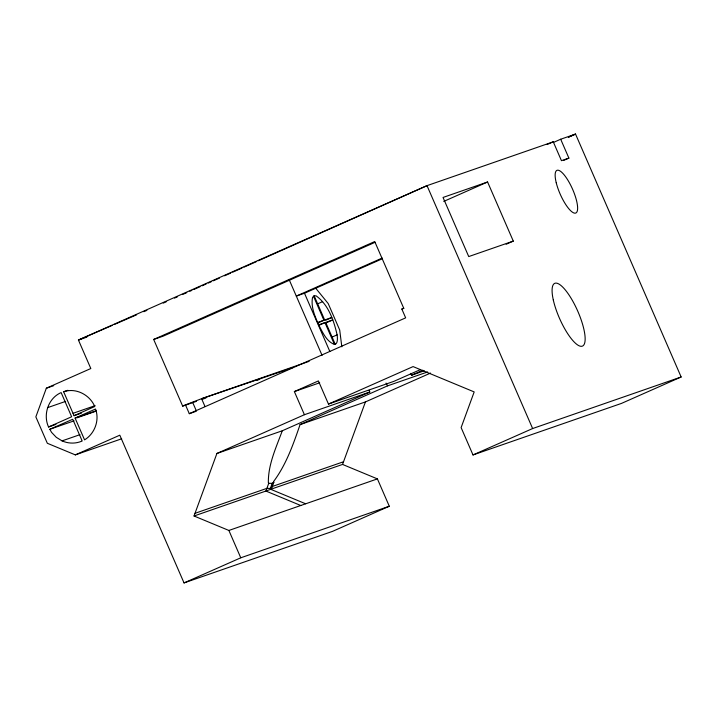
<?xml version="1.0" encoding="UTF-8"?>
<svg xmlns="http://www.w3.org/2000/svg" width="717" height="717" viewBox="0 0 717 717"><rect width="100%" height="100%" fill="white"/><g stroke="black" fill="none" stroke-linecap="round" stroke-linejoin="round"><path stroke-width="1.08" d="M427.637 371.944L387.574 385.845L300.065 424.607C293.271 444.379 286.164 464.768 273.509 481.636L273.849 482.2L271.994 487.255L270.354 488.42L266.894 488.358L195.015 513.309M343.533 461.748L271.653 486.7L270.712 489.299L265.908 491.046L194.029 515.998L216.91 453.467L304.42 414.713L369.784 392.02L369.13 390.263M553.542 142.396L560.685 139.232L568.886 158.099L561.456 160.68L553.255 141.814L427.018 185.649L78.422 340.028L90.817 368.529L46.336 388.22L35.85 416.873L47.331 443.276L75.321 454.883L121.666 438.795M369.784 392.02L282.274 430.783C276.144 447.551 267.952 464.768 268.364 482.944L268.741 483.294L265.908 491.046L300.764 505.503L377.411 478.893L389.295 506.238L332.554 531.36L184.036 582.921L119.802 435.192L75.321 454.883M270.354 488.42L272.209 483.357L273.849 482.2M272.03 485.687L273.141 482.649M305.567 503.755L270.712 489.299L342.547 464.437L365.437 401.914L430.558 373.073M163.243 303.121L166.308 301.749M174.491 298.111L177.556 296.739M182.674 294.463L186.761 292.644M189.826 291.281L191.869 290.367M193.913 289.462L200.052 286.728M202.095 285.814L206.182 283.995M208.226 283.081L211.3 281.718M213.343 280.804L219.474 278.079M224.582 275.803L230.722 273.069M232.765 272.155L241.97 268.059M244.013 267.145L256.283 261.687M258.326 260.773L427.018 185.649L532.632 428.542L681.15 376.981L575.536 134.079L560.685 139.232M547.143 144.52L553.255 141.814M568.384 137.243L575.536 134.079L568.393 137.162M443.742 201.405L487.587 181.984L513.291 241.1L506.148 244.255M153.68 339.455L374.731 241.557L403.716 308.22L401.834 309.054L405.661 317.855L189.288 413.682L185.461 404.872L182.665 406.118L153.68 339.455L163.135 336.174L374.973 242.355M563.786 160.357L568.886 158.099M382.179 258.048L296.3 296.085L322.076 355.354M289.166 279.684L296.3 296.085L304.492 293.244L382.269 258.792M317.541 303.891L322.632 301.633M48.55 426.991L71.646 416.765L61.142 392.593C48.308 398.06 42.805 414.56 48.55 426.991L55.926 424.428M74.057 415.699L94.743 406.53C89.912 394.843 75.841 387.458 63.643 391.76L74.057 415.699L81.424 413.135M75.088 418.083L95.522 409.031C99.753 420.225 94.734 433.713 84.561 439.862L75.088 418.083L96.15 410.769M317.81 322.964L323.923 320.257L313.517 296.318M325.688 320.23L331.801 317.523L324.667 319.997L314.163 295.834M318.85 325.339L324.962 322.632L334.436 344.42L335.404 344.16A26.439 7.555 66.1 0 0 337.115 334.857C333.853 320.589 328.458 304.617 316.08 295.834L313.938 295.834L312.522 297.465C310.703 307.163 315.157 316.789 318.957 325.5C322.784 332.482 326.468 341.462 334.436 344.42M325.635 323.08L332.769 319.925L325.706 322.372L335.197 344.214M332.016 337.115L337.115 334.857M304.42 414.713L294.364 391.572L318.402 380.924L328.467 404.065L393.83 381.372L420.332 369.64M328.467 404.065L413.091 366.593L474.179 391.921L461.121 427.601L473.005 454.945L621.531 403.384L681.15 376.981M410.599 373.378L411.612 375.206L422.824 370.232M184.036 582.921L240.769 557.799L389.295 506.238M473.005 454.945L532.632 428.542M49.823 429.268L72.74 419.275L82.177 440.982L81.55 441.278A26.439 25.337 70.9 0 1 62.065 440.883L56.293 437.325L51.561 432.369L49.823 429.268L74.048 420.852M112.148 325.428L78.422 340.028L86.829 337.115M114.191 324.541L136.669 314.799M143.821 311.707L146.886 310.38M185.461 404.872L201.585 398.688L309.126 361.35M487.587 181.984L443.034 197.453L468.73 256.569L513.291 241.1M46.336 388.22L53.712 385.665M63.643 391.76L67.855 390.299M47.707 407.606L65.614 401.386M317.532 322.471L323.923 320.257M318.653 324.828L324.962 322.632M73.017 413.315L95.137 405.634M76.961 417.814L94.868 411.594M401.834 309.054L403.886 308.337M62.065 440.883L79.972 434.663M182.665 406.118L196.377 401.359M202.705 399.154L205.869 398.06M256.507 380.476L259.671 379.374M189.288 413.682L195.463 411.54M294.364 391.572L319.665 382.806M411.612 375.206L424.267 370.806M216.91 453.467L282.274 430.783M300.065 424.607L365.437 401.914M194.029 515.998L228.884 530.455L300.764 505.503M292.357 367.812L201.585 398.688L204.99 406.512M268.741 483.294L272.209 483.357M342.547 464.437L377.411 478.893M315.641 288.117L328.207 303.569L339.697 329.981L341.83 346.831M271.653 486.7L271.994 487.255M386.051 383.111L387.574 385.845M304.492 293.244L329.838 351.482M192.658 402.38L196.485 411.182M228.884 530.455L240.769 557.799M553.309 300.002A34.291 9.796 66.1 0 0 581.666 346.302A34.291 9.796 66.1 0 0 570.849 297.851A34.291 9.796 66.1 0 0 553.309 300.002M556.24 182.781A23.32 6.659 66.1 0 0 575.643 213.083A23.32 6.659 66.1 0 0 567.272 179.205A23.32 6.659 66.1 0 0 556.24 182.781"/></g></svg>
